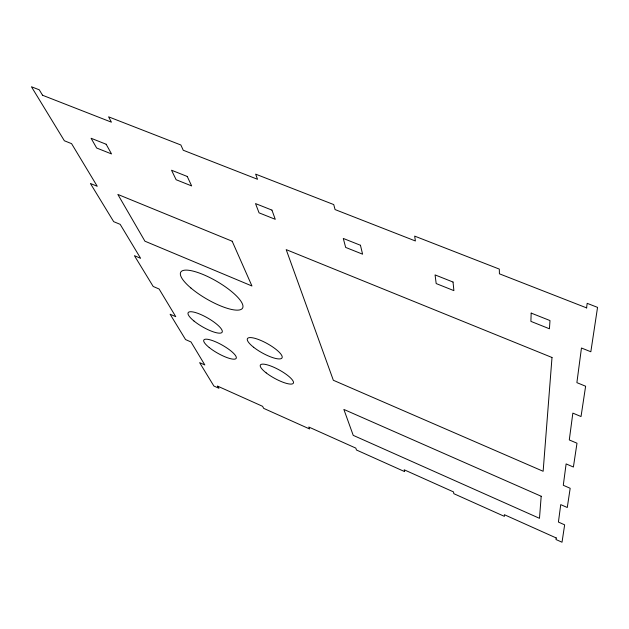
<?xml version="1.0" encoding="UTF-8"?>
<svg xmlns="http://www.w3.org/2000/svg" width="629" height="629" viewBox="0 0 629 629"><rect width="100%" height="100%" fill="white"/><g stroke="black" fill="none" stroke-linecap="round" stroke-linejoin="round"><path stroke-width="0.94" d="M556.193 537.944L555.981 539.525L562.019 542.229L564.653 524.83L558.418 522.062L560.73 504.623L567.272 507.501L570.181 488.285L563.285 485.281L566.116 463.903L573.396 467.033L576.997 443.209L569.292 439.946L572.846 413.119L581.031 416.54L585.623 386.222L576.879 382.644L581.463 348.01L590.835 351.76L597.55 307.377L587.179 303.335L586.582 307.88M42.402 95.199L111.427 122.175L108.581 116.829L180.861 144.992L183.236 150.237L257.513 179.273L255.641 174.139L333.74 204.574L335.068 209.575L415.399 240.978L414.66 236.111L499.316 269.094L499.41 273.812L586.771 307.951M217.595 386.135L262.592 406.31L263.677 408.363L309.641 428.986L308.745 427.005L355.794 448.1L356.494 450.01L404.675 471.632L404.188 469.792L453.548 491.925L453.816 493.679L504.387 516.37L504.348 514.695L556.311 537.992M42.552 95.254L39.281 89.821L31.45 86.771L64.362 140.762L71.58 143.656L97.251 186.286L90.403 183.479L113.668 221.644L120.178 224.356L140.621 258.307L134.417 255.681L153.185 286.462L159.106 289.01L175.774 316.686L170.105 314.225L185.563 339.574L190.996 341.964L204.842 364.962L199.629 362.642L213.868 386.009L218.955 388.29L217.689 386.182M531.175 313.093L530.892 321.372L549.431 328.778L549.998 320.562L531.175 313.093M541.192 496.257L539.478 518.32L353.223 435.354L343.866 409.432L541.192 496.257M552.003 357.492L543.141 471.278L333.339 380.262L286.195 249.619L552.003 357.492M106.152 144.245L91.087 138.262L96.646 148.004L111.53 153.94L106.152 144.245M187.253 176.466L171.536 170.223L176.136 179.737L191.656 185.932L187.253 176.466M271.94 210.11L255.523 203.584L259.062 212.846L275.266 219.317L271.94 210.11M360.448 245.263L343.285 238.446L345.659 247.417L362.587 254.179L360.448 245.263M453.037 282.044L435.071 274.912L436.18 283.561L453.886 290.629L453.037 282.044M232.187 241.229L117.843 194.424L144.922 241.19L251.954 285.998L232.187 241.229M190.901 288.011A35.751 10.166 30.2 0 0 242.354 308.422A35.751 10.166 30.2 0 0 201.752 273.961A35.751 10.166 30.2 0 0 190.901 288.011M253.636 347.271A19.798 5.291 29.1 0 0 281.989 357.956A19.798 5.291 29.1 0 0 258.59 339.542A19.798 5.291 29.1 0 0 253.636 347.271M194.007 321.042A19.585 5.111 29.9 0 0 222.037 332.348A19.585 5.111 29.9 0 0 199.432 313.95A19.585 5.111 29.9 0 0 194.007 321.042M209.229 347.546A18.595 4.639 29.5 0 0 236.032 358.538A18.595 4.639 29.5 0 0 214.733 341.445A18.595 4.639 29.5 0 0 209.229 347.546M266.177 372.879A18.807 4.788 28.8 0 0 293.263 383.305A18.807 4.788 28.8 0 0 271.17 366.157A18.807 4.788 28.8 0 0 266.177 372.879"/></g></svg>
